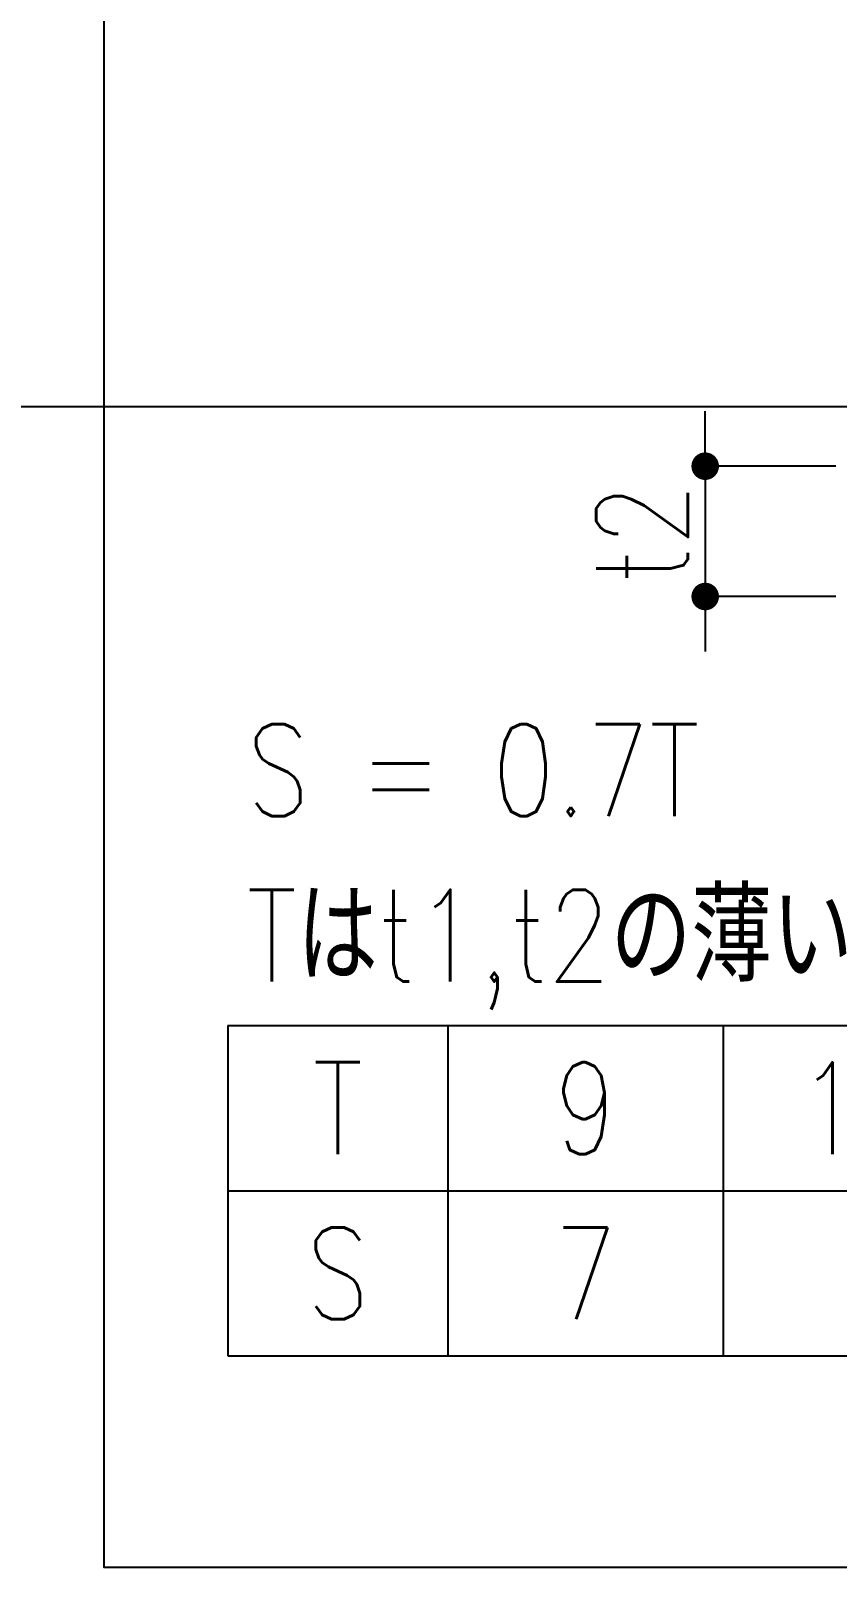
# Model space of a CAD drawing. Extents: x -668440 to 1010955, y -1678500 to 210463.
# Drawn here: x 452922 to 460820, y -29359 to -14322 of the extents above; entities that cross this region are included whole.
import ezdxf
from ezdxf.enums import TextEntityAlignment as Align

# ---------------------------------------------------------------- set-up
doc = ezdxf.new("R2010")
doc.units = 0
doc.header["$MEASUREMENT"] = 0
doc.layers.get('0').update_dxf_attribs({"color": 3, "linetype": 'CONTINUOUS'})
doc.layers.add('99_レイアウト枠', color=251, linetype='CONTINUOUS', plot=False)
doc.layers.add('s小梁', color=7, linetype='CONTINUOUS')
doc.layers.add('注記', color=3, linetype='CONTINUOUS')
doc.styles.add('S020', font='simplex.shx', dxfattribs={"width": 0.8, "height": 100, "bigfont": 'extfont2.shx'})

# ---------------------------------------------------------------- blocks, each defined once
blk = doc.blocks.new('_DOT')
at = {"color": 0, "linetype": 'ByBlock'}
blk.add_line((-0.5, 0), (-1, 0), dxfattribs=at)
at = {"color": 0, "linetype": 'ByBlock', "const_width": 0.5}
blk.add_lwpolyline([(-0.25, 0, 1), (0.25, 0, 1)], format="xyb", close=True, dxfattribs=at)
blk = doc.blocks.new('ウェブクランプ工法設計指針')
at = {"layer": '注記'}
for p, q in [((802229.85505, 11174.0419), (802229.85505, 11216.7349)), ((802432.49418, 11131.3489), (802229.85505, 11131.3489)), ((802229.85505, 11131.3489), (802229.85505, 10929.30603)), ((802432.49418, 10929.30603), (802229.85505, 10929.30603)), ((802229.85505, 10886.61303), (802229.85505, 10843.92003)), ((801489.238, 10264.20177), (804392.362, 10264.20177)), ((801489.238, 10264.20177), (801489.238, 9751.88577)), ((801830.782, 10264.20177), (801830.782, 9751.88577)), ((802257.712, 10264.20177), (802257.712, 9751.88577)), ((801489.238, 10008.04377), (804392.362, 10008.04377)), ((801489.238, 9751.88577), (804392.362, 9751.88577))]:
    blk.add_line(p, q, dxfattribs=at)
blk.add_lwpolyline([(801297.12464, 13008.29705), (801297.12464, 9424.33976), (804926.0245, 9424.33976), (804926.0245, 13008.29705)], close=True, dxfattribs=at)
at = {"layer": '注記', "xscale": 42.693, "yscale": 42.693, "zscale": 42.693}
for p, rotation in [((802229.85505, 11131.3489), 270), ((802229.85505, 10929.30603), 90)]:
    blk.add_blockref('_DOT', p, dxfattribs=dict(at, rotation=rotation))
at = {"layer": '注記', "style": 'S020', "width": 0.8}
blk.add_text('t2', height=142.31, rotation=90, dxfattribs=at).set_placement((802203.17193, 10948.40892))
for s, p in [('S = 0.7T', (801518.78515, 10588.98876)), ('Tはt1,t2の薄い方とする', (801518.78515, 10332.39034))]:
    blk.add_text(s, height=142.31, dxfattribs=at).set_placement(p)
for s, p in [('T', (801660.01, 10136.12277)), ('9', (802044.247, 10136.12277)), ('12', (802471.177, 10136.12277)), ('S', (801660.01, 9879.96477)), ('7', (802044.247, 9879.96477))]:
    blk.add_text(s, height=142.31, dxfattribs=at).set_placement(p, align=Align.MIDDLE)

msp = doc.modelspace()

# ---------------------------------------------------------------- linework, layer by layer
at = {"layer": '99_レイアウト枠'}
msp.add_line((305000, -18000), (504999.99991, -18000), dxfattribs=at)

# ---------------------------------------------------------------- block references
at = {"layer": 's小梁', "xscale": 6.312500000000052, "yscale": 6.312500000000052, "zscale": 6.312500000000052}
msp.add_blockref('ウェブクランプ工法設計指針', (-4604548.99347, -88850), dxfattribs=at)

doc.saveas('drawing.dxf')
